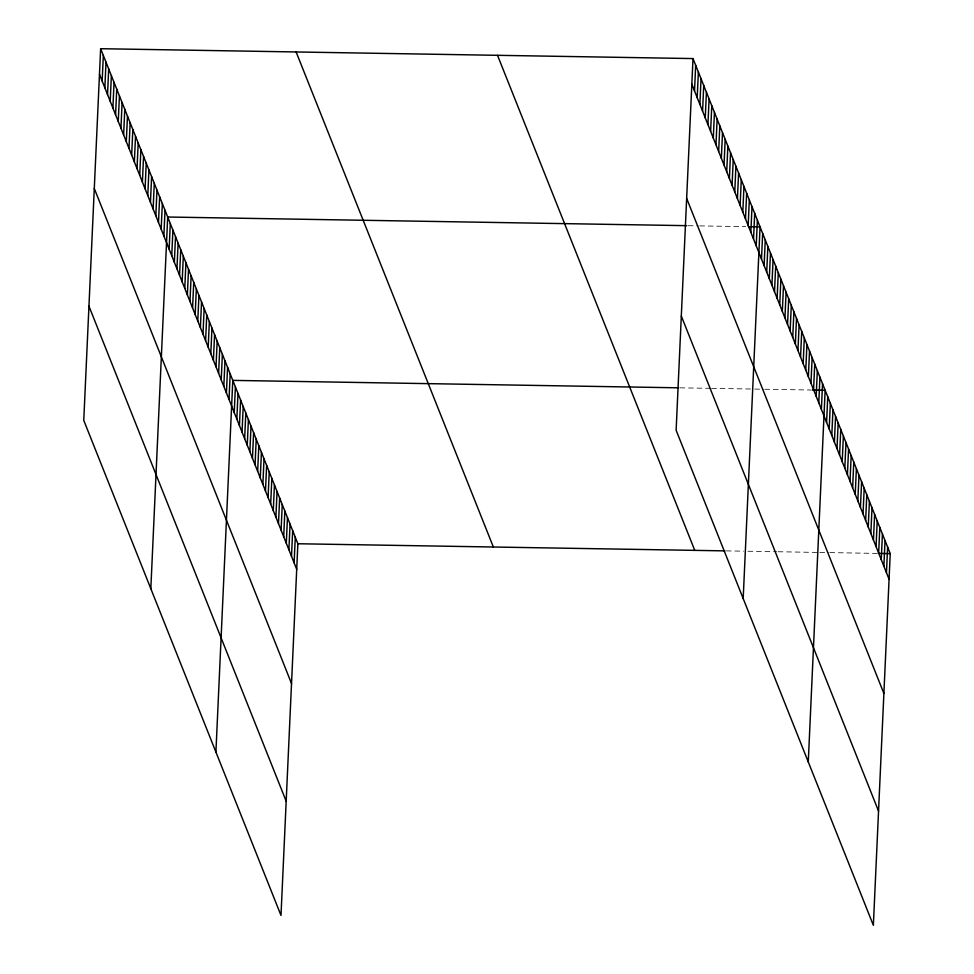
<?xml version="1.0" encoding="UTF-8"?>
<svg xmlns="http://www.w3.org/2000/svg" width="974" height="974" viewBox="0 0 974 974"><rect width="100%" height="100%" fill="white"/><g stroke="black" fill="none" stroke-linecap="round" stroke-linejoin="round"><path stroke-width="0.73" stroke-dasharray="4.87 3.65" d="M688.192 225.688L698.248 225.858M699.697 225.883L745.682 226.65M679.974 387.835L710.156 388.334M711.592 388.358L751.843 389.028M754.716 389.076L763.336 389.223M764.773 389.247L810.77 390.014M726.373 550.894L743.625 551.174M747.935 551.247L776.68 551.722M778.116 551.747L816.93 552.404M819.804 552.453L828.424 552.587M829.86 552.611L877.294 553.402"/><path stroke-width="1.46" d="M100.639 48.7L83.764 420.378L280.999 915.426L297.874 543.748L100.639 48.7L693.001 58.574L890.236 553.622L873.361 925.3L676.126 430.252L693.001 58.574M102.16 81.037L103.329 55.433M104.851 87.77L106.008 62.166M107.53 94.502L108.686 68.898M110.208 101.235L111.377 75.631M112.899 107.968L114.055 82.364M115.577 114.701L116.734 89.097M118.256 121.421L119.425 95.829M120.946 128.154L122.103 102.562M123.625 134.887L124.782 109.295M126.303 141.62L127.472 116.028M128.982 148.352L130.151 122.761M131.673 155.085L132.829 129.493M134.351 161.818L135.52 136.226M137.03 168.551L138.198 142.959M139.72 175.283L140.877 149.692M142.399 182.016L143.568 156.424M145.077 188.749L146.246 163.157M147.768 195.482L148.925 169.89M150.446 202.215L151.615 176.623M153.125 208.947L154.294 183.356M155.816 215.68L156.972 190.088M158.494 222.413L159.651 196.821M161.173 229.146L162.341 203.554M163.863 235.878L165.02 210.287M150.824 588.698L167.698 217.019L686.755 225.664M169.147 249.149L170.304 223.545M171.753 255.687L172.909 230.083M174.346 262.213L175.515 236.621M176.951 268.751L178.12 243.159M179.557 275.289L180.726 249.685M182.162 281.827L183.319 256.223M184.768 288.353L185.924 262.761M187.373 294.891L188.53 269.299M189.967 301.429L191.135 275.825M192.572 307.967L193.741 282.363M195.177 314.492L196.346 288.901M197.783 321.03L198.94 295.426M200.388 327.568L201.545 301.964M202.994 334.094L204.15 308.502M205.599 340.632L206.756 315.04M208.192 347.17L209.361 321.566M210.798 353.708L211.967 328.104M213.403 360.234L214.572 334.642M216.009 366.772L217.165 341.168M218.614 373.31L219.771 347.706M221.22 379.848L222.376 354.244M223.813 386.374L224.982 360.782M226.418 392.912L227.587 367.308M229.024 399.45L230.193 373.846M215.911 752.062L232.786 380.384L678.537 387.81M234.235 412.513L235.391 386.922M236.84 419.051L237.997 393.447M239.434 425.589L240.602 399.985M242.039 432.115L243.208 406.523M244.644 438.653L245.813 413.049M247.25 445.191L248.407 419.587M249.855 451.717L251.012 426.125M252.461 458.255L253.617 432.663M255.054 464.793L256.223 439.189M257.66 471.331L258.828 445.727M260.265 477.857L261.434 452.265M262.87 484.395L264.027 458.803M265.476 490.933L266.632 465.329M268.081 497.471L269.238 471.866M270.675 503.996L271.843 478.404M273.28 510.534L274.449 484.93M275.885 517.072L277.054 491.468M278.491 523.598L279.648 498.006M281.096 530.136L282.253 504.544M283.702 536.674L284.858 511.07M286.307 543.212L287.464 517.608M288.901 549.738L290.069 524.146M291.506 556.276L292.675 530.684M294.111 562.814L295.28 537.21M694.523 90.911L695.679 65.307M697.201 97.644L698.37 72.039M699.88 104.376L701.049 78.772M702.571 111.097L703.727 85.505M705.249 117.83L706.418 92.238M707.928 124.562L709.096 98.971M710.618 131.295L711.775 105.703M713.297 138.028L714.453 112.436M715.975 144.761L717.144 119.169M718.666 151.494L719.823 125.902M721.344 158.226L722.501 132.634M724.023 164.959L725.192 139.367M726.714 171.692L727.87 146.1M729.392 178.425L730.549 152.833M732.071 185.157L733.239 159.566M734.761 191.89L735.918 166.298M737.44 198.623L738.596 173.031M740.118 205.356L741.287 179.764M742.797 212.088L743.966 186.497M745.487 218.821L746.644 193.229M748.166 225.554L749.335 199.962M750.844 232.287L752.013 206.695M753.535 239.02L754.692 213.428M756.214 245.752L757.382 220.161M743.186 598.572L760.061 226.893L748.556 226.698M761.498 259.023L762.666 233.419M764.103 265.561L765.272 239.957M766.708 272.087L767.865 246.495M769.314 278.625L770.471 253.033M771.919 285.163L773.076 259.559M774.513 291.701L775.681 266.097M777.118 298.227L778.287 272.635M779.724 304.765L780.892 279.161M782.329 311.303L783.486 285.699M784.934 317.841L786.091 292.237M787.54 324.366L788.697 298.774M790.133 330.904L791.302 305.3M792.739 337.442L793.907 311.838M795.344 343.968L796.513 318.376M797.949 350.506L799.106 324.914M800.555 357.044L801.712 331.44M803.16 363.582L804.317 337.978M805.766 370.108L806.922 344.516M808.359 376.646L809.528 351.042M810.965 383.184L812.133 357.58M813.57 389.71L814.727 364.118M816.175 396.248L817.332 370.656M818.781 402.786L819.938 377.182M821.386 409.323L822.543 383.719M808.274 761.936L825.148 390.257L812.206 390.038M826.585 422.387L827.754 396.795M829.191 428.925L830.359 403.321M831.796 435.463L832.953 409.859M834.401 441.989L835.558 416.397M837.007 448.527L838.164 422.923M839.6 455.065L840.769 429.461M842.206 461.591L843.374 435.999M844.811 468.129L845.98 442.537M847.417 474.667L848.573 449.063M850.022 481.205L851.179 455.601M852.627 487.731L853.784 462.139M855.221 494.268L856.389 468.677M857.826 500.806L858.995 475.202M860.432 507.344L861.6 481.74M863.037 513.87L864.194 488.278M865.643 520.408L866.799 494.804M868.248 526.946L869.405 501.342M870.841 533.472L872.01 507.88M873.447 540.01L874.615 514.418M876.052 546.548L877.221 520.944M878.658 553.086L879.814 527.482M881.263 559.612L882.42 534.02M883.868 566.15L885.025 540.546M886.462 572.688L887.631 547.084M297.874 543.748L724.936 550.87M878.731 553.427L890.236 553.622M691.832 84.178L889.067 579.226M686.646 198.379L883.881 693.427M681.313 316.051L878.548 811.099M497.519 55.311L694.754 550.359M296.12 51.963L493.355 547.011M99.482 74.304L296.717 569.352M94.295 188.506L291.53 683.553M88.951 306.177L286.186 801.225"/></g></svg>
